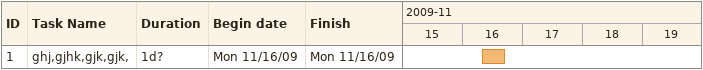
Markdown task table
| ID | Task | Duration | Start | Finish |
|---|---|---|---|---|
| 1 | ghj,gjhk,gjk,gjk, | 1d? | 2009-11-16 | 2009-11-16 |
